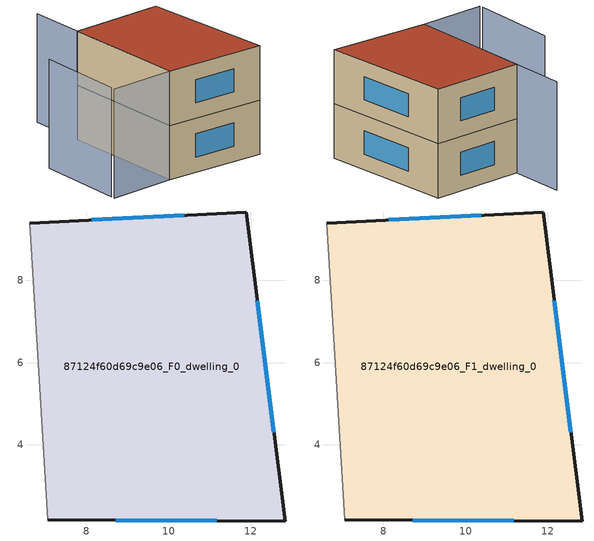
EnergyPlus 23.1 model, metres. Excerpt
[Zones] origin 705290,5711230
87124f60d69c9e06_F0_dwelling_0
 floor ground (EU_floor_Construction): 11.89,9.66 12.83,2.15 7.06,2.18 6.63,9.39 z0
 wall outside (EU_wall_Construction): 7.06,2.18 12.83,2.15 11.89,9.66 6.63,9.39 z0:3
 wall adiabatic (EU_wall_Construction): 6.63,9.39 7.06,2.18 z0:3
 window (EU_Window_Construction): 10.38,9.59 8.14,9.47 / 12.56,4.31 12.16,7.51 / 8.72,2.18 11.18,2.16 z0.86:2.14
87124f60d69c9e06_F1_dwelling_0
 floor to 87124f60d69c9e06_F0_dwelling_0 (EU_floor_Construction): 11.88,9.66 12.83,2.15 7.06,2.18 6.63,9.39 z3
 wall outside (EU_wall_Construction): 7.06,2.18 12.83,2.15 11.89,9.66 6.63,9.39 z3:6
 wall adiabatic (EU_wall_Construction): 6.63,9.39 7.06,2.18 z3:6
 window (EU_Window_Construction): 10.38,9.59 8.14,9.47 / 12.56,4.31 12.16,7.51 / 8.72,2.18 11.18,2.16 z3.86:5.14
 roof outside (EU_roof_Construction): 12.83,2.15 11.89,9.66 6.63,9.39 7.06,2.18 z6
shading: 3.15,7.2 3.31,2.21 / 6.44,12.54 7.06,2.19 / 7.06,2.19 3.33,1.96 z0:6
[Building]
EU S2 Campaign: North Axis=0; Terrain=City; Solar Distribution=FullExterior
[Site:Location]
London: Latitude=51.5; Longitude=-0.5; Time Zone=0; Elevation=25
[SizingPeriod:WeatherFileDays]
AnnualSizingPeriod: Begin Month=1; Begin Day of Month=1; End Month=12; End Day of Month=31; Day of Week for Start Day=Monday; Use Weather File Daylight Saving Period=No; Use Weather File Rain and Snow Indicators=No
[MATERIAL]
EU_InternalMass_Material: Roughness=MediumRough; Thickness=0.1; Conductivity=1; Density=1800; Specific Heat=900; Thermal Absorptance=0.9; Solar Absorptance=0.7; Visible Absorptance=0.7
[MATERIAL:NOMASS] Roughness=MediumRough; Thermal Absorptance=0.9; Solar Absorptance=0.7; Visible Absorptance=0.7
Name | Thermal Resistance
EU_wall_NoMass | 2.78369
EU_roof_NoMass | 4.4539
EU_floor_NoMass | 3.71158
[WINDOWMATERIAL:SIMPLEGLAZINGSYSTEM]
EU_Window_SimpleGlazing: UFactor=1.70637; Solar Heat Gain Coefficient=0.72; Visible Transmittance=0.72
[CONSTRUCTION]
EU_wall_Construction: EU_wall_NoMass
EU_roof_Construction: EU_roof_NoMass
EU_floor_Construction: EU_floor_NoMass
EU_Window_Construction: EU_Window_SimpleGlazing
EU_InternalMass_Construction: EU_InternalMass_Material
[ZONE] Type=1; Multiplier=1; Ceiling Height=autocalculate; Floor Area=autocalculate; Part of Total Floor Area=Yes
Name | Volume
87124f60d69c9e06_F0_dwelling_0 | 122.042
87124f60d69c9e06_F1_dwelling_0 | 122.043
[INTERNALMASS] Construction=EU_InternalMass_Construction; Surface Area=40.6811
Name | Zone or ZoneList
87124f60d69c9e06_F0_dwelling_0_EU_InternalMass | 87124f60d69c9e06_F0_dwelling_0
87124f60d69c9e06_F1_dwelling_0_EU_InternalMass | 87124f60d69c9e06_F1_dwelling_0
[OTHEREQUIPMENT] Fuel Type=Electricity; Design Level Calculation Method=Watts/Area; Power per Zone Floor Area=1; Fraction Latent=0; Fraction Radiant=0; Fraction Lost=0; Carbon Dioxide Generation Rate=0; EndUse Subcategory=EU_Step8_InternalGains
Name | Zone or ZoneList or Space or SpaceList | Schedule
EU_Step8_InternalGain_87124f60d69c9e06_F0_dwelling_0_f000 | 87124f60d69c9e06_F0_dwelling_0 | EU_Step8_GainSchedule_87124f60d69c9e06_F0_dwelling_0_f000
EU_Step8_InternalGain_87124f60d69c9e06_F1_dwelling_0_f000 | 87124f60d69c9e06_F1_dwelling_0 | EU_Step8_GainSchedule_87124f60d69c9e06_F1_dwelling_0_f000
[ZONEVENTILATION:DESIGNFLOWRATE] Schedule=EU_AlwaysOn; Design Flow Rate Calculation Method=AirChanges/Hour; Air Changes per Hour=0.449045; Ventilation Type=Natural; Fan Pressure Rise=0; Fan Total Efficiency=1; Constant Term Coefficient=1; Temperature Term Coefficient=0; Velocity Term Coefficient=0; Velocity Squared Term Coefficient=0; Minimum Indoor Temperature=-100; Maximum Indoor Temperature=100; Delta Temperature=-100; Minimum Outdoor Temperature=-100; Maximum Outdoor Temperature=100; Maximum Wind Speed=40
Name | Zone or ZoneList or Space or SpaceList
EU_ConstantAir_87124f60d69c9e06_F0_dwelling_0 | 87124f60d69c9e06_F0_dwelling_0
EU_ConstantAir_87124f60d69c9e06_F1_dwelling_0 | 87124f60d69c9e06_F1_dwelling_0
[HVACTEMPLATE:THERMOSTAT] Constant Heating Setpoint=20; Constant Cooling Setpoint=50
EU_HeatOnly_87124f60d69c9e06_F0_dwelling_0; EU_HeatOnly_87124f60d69c9e06_F1_dwelling_0
[HVACTEMPLATE:ZONE:IDEALLOADSAIRSYSTEM] System Availability Schedule=EU_AlwaysOn; Maximum Heating Supply Air Temperature=50; Minimum Cooling Supply Air Temperature=13; Maximum Heating Supply Air Humidity Ratio=0.0156; Minimum Cooling Supply Air Humidity Ratio=0.0077; Heating Limit=NoLimit; Cooling Limit=NoLimit; Heating Availability Schedule=EU_AlwaysOn; Cooling Availability Schedule=EU_CoolingOff; Dehumidification Control Type=ConstantSensibleHeatRatio; Cooling Sensible Heat Ratio=0.7; Dehumidification Setpoint=60; Humidification Control Type=None; Humidification Setpoint=30; Outdoor Air Method=None; Outdoor Air Flow Rate per Person=0.00944; Outdoor Air Flow Rate per Zone Floor Area=0; Outdoor Air Flow Rate per Zone=0; Demand Controlled Ventilation Type=None; Outdoor Air Economizer Type=NoEconomizer; Heat Recovery Type=None; Sensible Heat Recovery Effectiveness=0.7; Latent Heat Recovery Effectiveness=0.65
Name | Template Thermostat
87124f60d69c9e06_F0_dwelling_0 | EU_HeatOnly_87124f60d69c9e06_F0_dwelling_0
87124f60d69c9e06_F1_dwelling_0 | EU_HeatOnly_87124f60d69c9e06_F1_dwelling_0
[SIZING:ZONE] Zone Cooling Design Supply Air Temperature Input Method=SupplyAirTemperature; Zone Cooling Design Supply Air Temperature=13; Zone Heating Design Supply Air Temperature Input Method=SupplyAirTemperature; Zone Heating Design Supply Air Temperature=50; Zone Cooling Design Supply Air Humidity Ratio=0.008; Zone Heating Design Supply Air Humidity Ratio=0.008; Cooling Design Air Flow Method=DesignDay; Cooling Design Air Flow Rate=0; Cooling Minimum Air Flow per Zone Floor Area=0.000762; Cooling Minimum Air Flow=0; Cooling Minimum Air Flow Fraction=0.2; Heating Design Air Flow Method=DesignDay; Heating Design Air Flow Rate=0; Heating Maximum Air Flow per Zone Floor Area=0.002032; Heating Maximum Air Flow=0.141576; Heating Maximum Air Flow Fraction=0.3; Account for Dedicated Outdoor Air System=No; Dedicated Outdoor Air System Control Strategy=NeutralSupplyAir; Dedicated Outdoor Air Low Setpoint Temperature for Design=autosize; Dedicated Outdoor Air High Setpoint Temperature for Design=autosize; Zone Load Sizing Method=Sensible Load Only No Latent Load; Zone Latent Cooling Design Supply Air Humidity Ratio Input Method=HumidityRatioDifference; Zone Cooling Design Supply Air Humidity Ratio Difference=0.005; Zone Latent Heating Design Supply Air Humidity Ratio Input Method=HumidityRatioDifference; Zone Humidification Design Supply Air Humidity Ratio Difference=0.005
87124f60d69c9e06_F0_dwelling_0; 87124f60d69c9e06_F1_dwelling_0
[SCHEDULE:CONSTANT]
Name | Hourly Value
EU_AlwaysOn | 1
EU_CoolingOff | 0
[SCHEDULE:FILE] Column Number=1; Rows to Skip at Top=0; Number of Hours of Data=8760; Column Separator=Comma; Interpolate to Timestep=No; Minutes per Item=60; Adjust Schedule for Daylight Savings=Yes
Name | File
EU_Step8_GainSchedule_87124f60d69c9e06_F0_dwelling_0_f000 | ../../schedules/87124f60d69c9e06/87124f60d69c9e06_F0_dwelling_0_f000_gain.csv
EU_Step8_GainSchedule_87124f60d69c9e06_F1_dwelling_0_f000 | ../../schedules/87124f60d69c9e06/87124f60d69c9e06_F1_dwelling_0_f000_gain.csv
